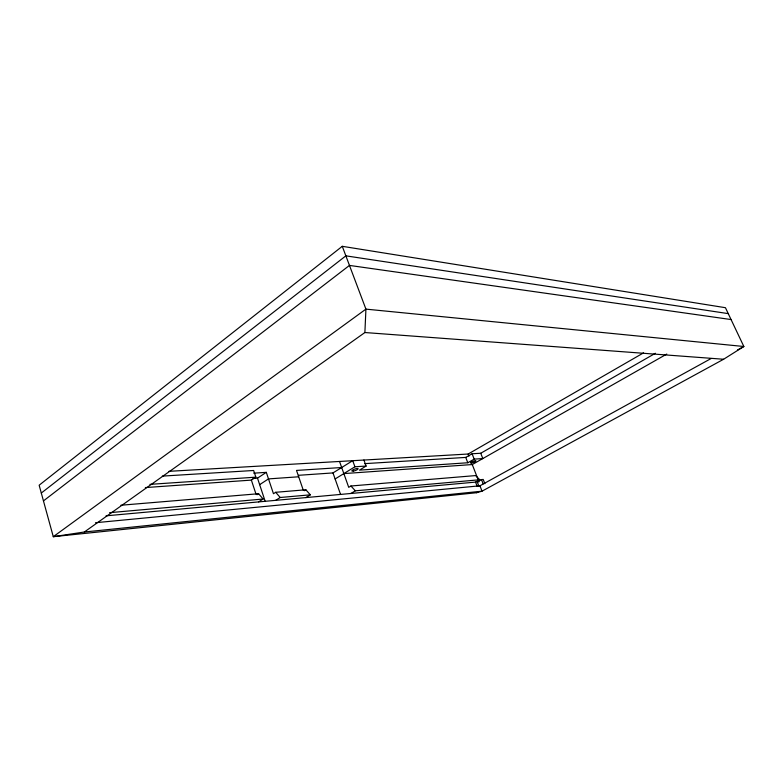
<?xml version="1.0" encoding="UTF-8"?>
<svg xmlns="http://www.w3.org/2000/svg" width="783" height="783" viewBox="0 0 783 783"><rect width="100%" height="100%" fill="white"/><g stroke="black" fill="none" stroke-linecap="round" stroke-linejoin="round"><path stroke-width="1.17" d="M737.439 350.011L743.85 346.497L365.925 309.128L53.283 536.688L84.339 532.009L364.888 332.53L365.925 309.128L342.269 246.312L39.15 485.215L53.283 536.688L476.553 492.722L482.034 491.176L723.619 359.25L743.85 346.497L725.44 307.699L342.269 246.312M41.303 493.045L345.861 255.845L728.239 313.621M43.456 500.905L349.463 265.417L731.058 319.552M145.354 487.574L251.372 480.106L255.865 477.16L253.643 470.485L162.306 476.113M252.909 478.452L257.49 478.139L266.308 472.355L273.463 493.721L275.714 492.292L305.859 489.776L310.322 494.827L305.82 497.596M259.643 484.648L268.5 478.902L298.685 476.778M257.098 494.69L258.605 493.721L263.108 499.025L258.576 501.903M275.675 500.347L280.206 497.499L310.322 494.827M304.362 490.696L305.859 489.776M298.45 475.31L332.99 472.922L352.722 460.658L354.914 466.776L366.101 466.061L363.919 460.012M335.114 478.971L354.914 466.776M366.101 466.061L359.466 470.123L467.803 462.753L474.175 459.122L482.808 458.564L480.733 453.259L472.09 453.758L465.728 457.419L364.614 463.644M106.038 515.831L475.535 482.103L479.783 479.754L475.575 475.584L350.931 485.998L348.719 487.339L339.538 461.461M350.892 493.476L355.345 490.814L479.783 479.754M168.962 471.327L468.165 454.023L643.557 352.849M480.733 453.259L655.391 353.28M343.845 473.598L472.266 464.554L666.783 354.063M478.922 486.223L477.258 481.946L481.496 479.597L483.209 479.441L484.883 483.718M95.467 522.731L479.94 485.793L711.16 358.497M476.553 492.722L478.697 491.558M84.339 532.009L482.034 491.176L479.94 485.793M477.258 481.946L478.971 481.79L472.266 464.554M109.561 512.679L263.108 499.025M120.895 505.241L258.605 493.721M149.905 484.364L255.865 477.16M253.751 473.157L266.308 472.355M341.682 467.52L296.512 470.417L303.236 490.06M364.888 332.53L723.619 359.25M350.931 485.998L355.345 490.814M275.714 492.292L280.206 497.499M472.09 453.758L474.175 459.122M481.496 479.597L483.17 483.884M468.165 454.023L468.988 456.127M475.535 482.103L477.199 486.39M465.728 457.419L467.803 462.753M332.99 472.922L340.536 494.357M257.49 478.139L265.231 501.482M251.372 480.106L255.963 494.014M353.427 471.092A3.338 0.812 -19.8 0 0 358.134 468.753A3.338 0.812 -19.8 0 0 353.407 469.614A3.338 0.812 -19.8 0 0 353.427 471.092M471.611 462.988A2.917 0.626 -21.2 0 0 475.927 460.923A2.917 0.626 -21.2 0 0 472.09 461.657A2.917 0.626 -21.2 0 0 471.611 462.988"/></g></svg>
